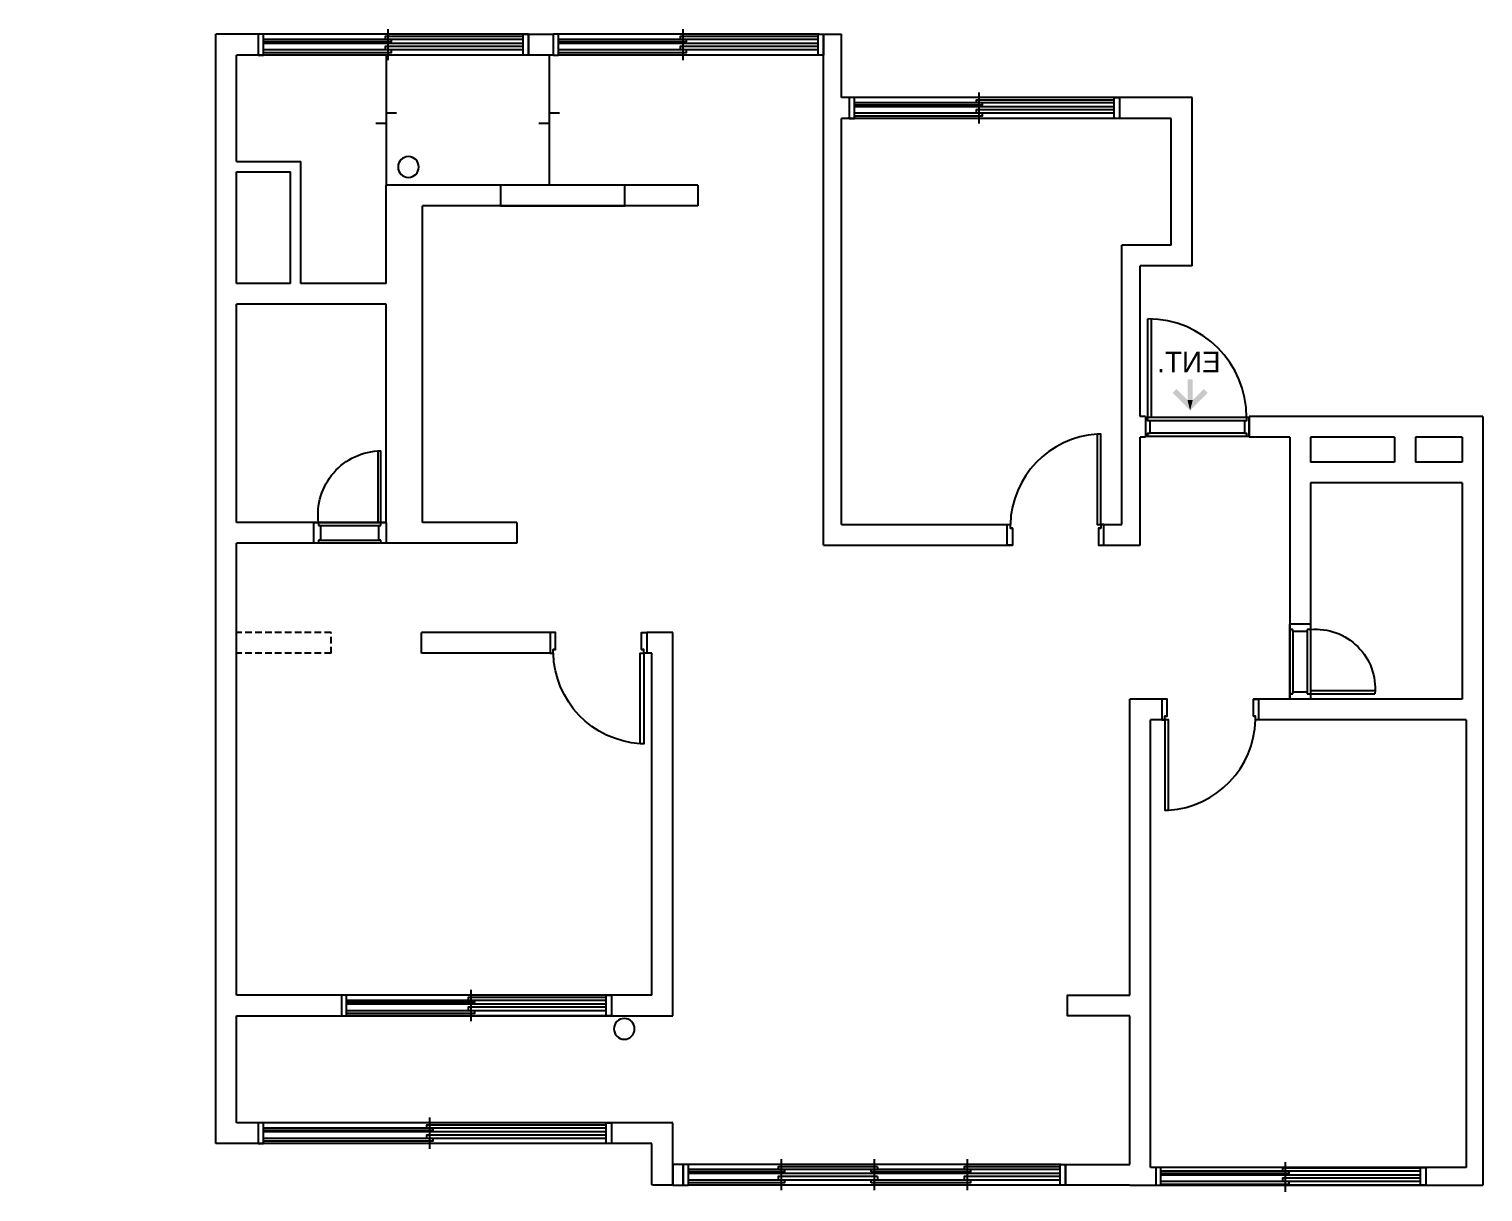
# Model space of a CAD drawing. Header units: millimetres. Extents: x 144680 to 246943, y -177515 to -149396.
# Drawn here: x 144680 to 158677, y -174511 to -163315 of the extents above; entities that cross this region are included whole.
import ezdxf

# ---------------------------------------------------------------- set-up
doc = ezdxf.new("R2010")
doc.units = ezdxf.units.MM
doc.header["$LTSCALE"] = 50
doc.linetypes.add('HIDDEN', pattern=[9.525, 6.35, -3.175])
for name, color, linetype in [('06-FUR', 6, 'Continuous'), ('_LIBR', 4, 'Continuous'), ('fur', 6, 'Continuous'), ('tex', 7, 'Continuous'), ('WALL', 2, 'Continuous'), ('win', 4, 'Continuous'), ('설비', 140, 'Continuous')]:
    doc.layers.add(name, color=color, linetype=linetype)
doc.styles.get("Standard").update_dxf_attribs({"font": 'txt.shx', "bigfont": 'whgtxt.shx'})

# ---------------------------------------------------------------- blocks, each defined once
blk = doc.blocks.new('sdfsdf')
at = {"layer": '_LIBR', "linetype": 'Continuous'}
blk.add_lwpolyline([(-44258, -83632), (-43388, -83632), (-43388, -83597), (-44258, -83597)], close=True, dxfattribs=at)
for points in [[(-43352, -83618), (-43352, -83597), (-43352, -83618), (-43188, -83618), (-43188, -83568), (-43388, -83568), (-43388, -83597), (-43352, -83597)], [(-43352, -84448), (-43352, -84468), (-43352, -84448), (-43188, -84448), (-43188, -84498), (-43388, -84498), (-43388, -84468), (-43352, -84468)]]:
    blk.add_lwpolyline(points, dxfattribs=at)
blk.add_arc((-43366, -83574), 894, 183.7115, 268.5892, dxfattribs=at)
blk = doc.blocks.new('AUDIT_I_020313153326-105')
at = {"color": 0, "linetype": 'Continuous'}
for p, q in [((955, 59), (45, 59)), ((975, 90), (55, 90)), ((25, -90), (975, -90)), ((955, -61), (45, -61))]:
    blk.add_line(p, q, dxfattribs=at)
blk.add_lwpolyline([(55, 1040), (55, 90), (25, 90), (25, 1040)], dxfattribs=at)
for points in [[(45, 59), (25, 59), (25, 90), (0, 90), (0, -90), (25, -90), (25, -61), (45, -61)], [(1000, 90), (975, 90), (975, 59), (955, 59), (955, -61), (975, -61), (975, -90), (1000, -90)]]:
    blk.add_lwpolyline(points, close=True, dxfattribs=at)
blk.add_arc((25, 90), 950, 0, 90, dxfattribs=at)
blk = doc.blocks.new('2600')
at = {"layer": 'win'}
for p, q in [((7239, -153521), (9759, -153521)), ((8549, -153771), (8549, -153471)), ((7249, -153609), (9749, -153609)), ((7249, -153609), (9749, -153609)), ((7249, -153721), (9749, -153721))]:
    blk.add_line(p, q, dxfattribs=at)
for points in [[(7199, -153721), (7249, -153721), (7249, -153521), (7199, -153521)], [(9799, -153721), (9749, -153721), (9749, -153521), (9799, -153521)]]:
    blk.add_lwpolyline(points, close=True, dxfattribs=at)
for points in [[(7249, -153544), (8579, -153544), (8579, -153569), (7249, -153569)], [(7249, -153639), (8579, -153639), (8579, -153669), (7249, -153669)], [(9749, -153569), (8519, -153569), (8519, -153594), (9749, -153594)], [(9749, -153669), (8519, -153669), (8519, -153699), (9749, -153699)]]:
    blk.add_lwpolyline(points, dxfattribs=at)
blk = doc.blocks.new('vudauseeh')
for p, q in [((143450, -164350), (143450, -165603)), ((145020, -164350), (145020, -165603))]:
    blk.add_line(p, q)
for points in [[(143350, -164910), (143450, -164910), (143450, -165010), (143550, -165010)], [(144920, -164910), (145020, -164910), (145020, -165010), (145120, -165010)]]:
    blk.add_lwpolyline(points)
for points in [[(137254, -167672), (137304, -167672), (137254, -167471), (137304, -167471)], [(137110, -167602), (137279, -167771), (137148, -167565), (137254, -167672)], [(137279, -167771), (137279, -167771), (137254, -167672), (137304, -167672)], [(137447, -167602), (137279, -167771), (137410, -167565), (137304, -167672)]]:
    blk.add_solid(points)
at = {"layer": '_LIBR', "linetype": 'Continuous'}
for p, q in [((145070, -168850), (145070, -168160)), ((145100, -168161), (145100, -168850)), ((145020, -168850), (145020, -169050)), ((145070, -168850), (145020, -168850)), ((145070, -168881), (145070, -168850)), ((145100, -168850), (145070, -168850)), ((145090, -168881), (145070, -168881)), ((145650, -168881), (145090, -168881)), ((145090, -169021), (145090, -168881)), ((145670, -168850), (145100, -168850)), ((145670, -168881), (145650, -168881)), ((145650, -168881), (145650, -169021)), ((145720, -168850), (145670, -168850)), ((145670, -168850), (145670, -168881)), ((145720, -168850), (145720, -169050)), ((145020, -169050), (145070, -169050)), ((145070, -169050), (145070, -169021)), ((145070, -169021), (145090, -169021)), ((145070, -169050), (145670, -169050)), ((145650, -169021), (145090, -169021)), ((145650, -169021), (145670, -169021)), ((145670, -169021), (145670, -169050)), ((145670, -169050), (145720, -169050)), ((136120, -169830), (136120, -169880)), ((136120, -169830), (136320, -169830)), ((136120, -169880), (136120, -170470)), ((136120, -169880), (136151, -169880)), ((136151, -169880), (136151, -169900)), ((136151, -169900), (136151, -170480)), ((136151, -169900), (136291, -169900)), ((136291, -169900), (136291, -169880)), ((136291, -169880), (136320, -169880)), ((136291, -169900), (136291, -170480)), ((136320, -169880), (136320, -169830)), ((136320, -170500), (136320, -169880)), ((135501, -170470), (136120, -170470)), ((136120, -170470), (136120, -170500)), ((136151, -170480), (136151, -170500)), ((136291, -170480), (136151, -170480)), ((136291, -170500), (136291, -170480)), ((136120, -170500), (135500, -170500)), ((136151, -170500), (136120, -170500)), ((136120, -170500), (136120, -170550)), ((136120, -170550), (136320, -170550)), ((136320, -170500), (136291, -170500)), ((136320, -170550), (136320, -170500))]:
    blk.add_line(p, q, dxfattribs=at)
for centre, radius, start, end in [((145061, -168774), 614, 352.839, 89.1791), ((136070, -170450), 572, 85.0136, 184.9864)]:
    blk.add_arc(centre, radius, start, end, dxfattribs=at)
at = {"layer": 'WALL', "color": 2}
for p, q in [((140635, -164760), (140635, -164150)), ((140810, -164150), (140635, -164150)), ((140810, -169070), (140810, -164150)), ((143650, -164150), (146660, -164150)), ((146660, -174830), (146660, -164150)), ((143450, -164350), (146460, -164350)), ((146460, -165375), (146460, -164350)), ((137260, -166380), (137260, -164760)), ((137260, -164760), (140635, -164760)), ((137460, -166180), (137460, -164960)), ((137460, -164960), (140635, -164960)), ((140635, -166180), (140635, -164960)), ((146460, -165375), (145840, -165375)), ((145840, -166550), (145840, -165375)), ((146460, -165475), (145940, -165475)), ((145940, -165775), (145940, -165475)), ((146460, -165775), (146460, -165475)), ((142020, -165603), (145020, -165603)), ((142020, -165603), (142020, -165803)), ((145020, -166550), (145020, -165603)), ((142020, -165803), (144670, -165803)), ((144670, -168850), (144670, -165803)), ((145940, -166550), (145940, -165775)), ((146460, -166550), (146460, -165775)), ((145840, -166550), (145840, -165988)), ((137460, -166180), (137935, -166180)), ((137935, -168870), (137935, -166180)), ((140635, -168870), (140635, -166180)), ((137260, -166380), (137760, -166380)), ((137760, -167830), (137760, -166380)), ((145020, -166550), (145440, -166550)), ((145020, -166550), (145840, -166550)), ((145940, -166550), (146460, -166550)), ((145020, -166750), (146460, -166750)), ((145020, -168850), (145020, -166750)), ((146460, -168850), (146460, -166750)), ((134460, -167830), (134460, -175230)), ((134460, -167830), (136710, -167830)), ((136710, -167830), (136710, -168030)), ((137710, -167830), (137760, -167830)), ((137710, -167830), (137710, -168030)), ((134660, -168030), (134660, -168270)), ((134660, -168030), (135110, -168030)), ((135110, -168030), (135110, -168270)), ((135310, -168030), (135310, -168270)), ((135310, -168030), (136120, -168030)), ((136120, -168030), (136120, -168270)), ((136320, -168030), (136320, -170550)), ((136320, -168030), (136710, -168030)), ((137710, -168030), (137760, -168030)), ((137760, -169070), (137760, -168030)), ((134660, -168270), (135110, -168270)), ((135310, -168270), (136120, -168270)), ((134660, -168470), (134660, -170550)), ((134660, -168470), (136120, -168470)), ((136120, -168470), (136120, -170550)), ((138175, -168870), (137935, -168870)), ((140635, -168870), (139010, -168870)), ((143760, -168850), (144670, -168850)), ((143760, -168850), (143760, -169050)), ((145020, -168850), (146460, -168850)), ((138160, -169070), (137760, -169070)), ((140810, -169070), (138990, -169070)), ((143760, -169050), (146460, -169050)), ((146460, -173400), (146460, -169050)), ((142260, -169910), (142510, -169910)), ((142260, -173600), (142260, -169910)), ((143440, -169910), (144680, -169910)), ((144680, -170110), (144680, -169910)), ((142460, -170110), (142510, -170110)), ((142460, -173400), (142460, -170110)), ((143440, -170110), (144680, -170110)), ((134660, -170550), (136120, -170550)), ((136320, -170550), (136670, -170550)), ((137500, -170550), (137860, -170550)), ((137860, -173400), (137860, -170550)), ((134620, -170750), (134620, -173600)), ((134620, -170750), (136650, -170750)), ((137485, -170750), (137660, -170750)), ((137660, -173600), (137660, -170750)), ((142460, -173400), (146460, -173400)), ((134620, -173600), (134620, -175060)), ((137660, -175060), (137660, -173600)), ((137860, -175030), (137860, -173600)), ((146460, -173600), (142260, -173600)), ((146460, -174630), (146460, -173600)), ((142260, -174630), (146460, -174630)), ((142260, -175230), (142260, -174630)), ((142460, -174830), (146660, -174830)), ((142460, -175225), (142460, -174830)), ((134620, -175060), (137660, -175060)), ((137860, -175230), (134460, -175230)), ((142260, -175230), (142455, -175230))]:
    blk.add_line(p, q, dxfattribs=at)
at = {"layer": 'WALL', "color": 8, "linetype": 'HIDDEN', "ltscale": 0.2}
for p, q in [((145550, -169910), (146460, -169910)), ((145550, -170110), (145550, -169910)), ((145550, -170110), (146460, -170110))]:
    blk.add_line(p, q, dxfattribs=at)
at = {"layer": 'WALL', "color": 2}
blk.add_lwpolyline([(143650, -164150), (143410, -164150), (143410, -164350), (143650, -164350)], close=True, dxfattribs=at)
for points in [[(137860, -173600), (138460, -173600), (138460, -173400), (137860, -173400)], [(137860, -175230), (138480, -175230), (138480, -175030), (137860, -175030)]]:
    blk.add_lwpolyline(points, dxfattribs=at)
blk.add_arc((142455, -175225), 5, 270, 0, dxfattribs=at)
at = {"layer": 'win'}
for p, q in [((142890, -174630), (146210, -174630)), ((144600, -174880), (144600, -174580)), ((142900, -174718), (146200, -174718)), ((142900, -174718), (146200, -174718)), ((142900, -174830), (146200, -174830)), ((135050, -175060), (137570, -175060)), ((136360, -175295), (136360, -175010)), ((138520, -175030), (142110, -175030)), ((139425, -174980), (139425, -175280)), ((140289, -175053), (140289, -175078)), ((140320, -174980), (140320, -175280)), ((140350, -175103), (140350, -175078)), ((141215, -174980), (141215, -175280)), ((135060, -175133), (137560, -175133)), ((135060, -175133), (137560, -175133)), ((135060, -175230), (137560, -175230)), ((138520, -175230), (142110, -175230)), ((138530, -175118), (140350, -175118)), ((138530, -175118), (142110, -175118)), ((138530, -175230), (142110, -175230)), ((140289, -175148), (140289, -175178)), ((140350, -175208), (140350, -175178))]:
    blk.add_line(p, q, dxfattribs=at)
for points in [[(142720, -165603), (143920, -165603), (143920, -165803), (142720, -165803)], [(142850, -174830), (142900, -174830), (142900, -174630), (142850, -174630)], [(146250, -174830), (146200, -174830), (146200, -174630), (146250, -174630)], [(135010, -175230), (135060, -175230), (135060, -175060), (135010, -175060)], [(137610, -175230), (137560, -175230), (137560, -175060), (137610, -175060)], [(138480, -175230), (138530, -175230), (138530, -175030), (138480, -175030)], [(142160, -175230), (142110, -175230), (142110, -175030), (142160, -175030)]]:
    blk.add_lwpolyline(points, close=True, dxfattribs=at)
for points in [[(142900, -174653), (144630, -174653), (144630, -174678), (142900, -174678)], [(146200, -174678), (144570, -174678), (144570, -174703), (146200, -174703)], [(142900, -174748), (144630, -174748), (144630, -174778), (142900, -174778)], [(146200, -174778), (144570, -174778), (144570, -174808), (146200, -174808)], [(135060, -175068), (136390, -175068), (136390, -175093), (135060, -175093)], [(137560, -175093), (136330, -175093), (136330, -175118), (137560, -175118)], [(138530, -175053), (139455, -175053), (139455, -175078), (138530, -175078)], [(140350, -175078), (139395, -175078), (139395, -175103), (140350, -175103)], [(140289, -175053), (141245, -175053), (141245, -175078), (140289, -175078)], [(142110, -175078), (141185, -175078), (141185, -175103), (142110, -175103)], [(135060, -175163), (136390, -175163), (136390, -175193), (135060, -175193)], [(137560, -175193), (136330, -175193), (136330, -175223), (137560, -175223)], [(138530, -175148), (139455, -175148), (139455, -175178), (138530, -175178)], [(140350, -175178), (139395, -175178), (139395, -175208), (140350, -175208)], [(140289, -175148), (141245, -175148), (141245, -175178), (140289, -175178)], [(142110, -175178), (141185, -175178), (141185, -175208), (142110, -175208)]]:
    blk.add_lwpolyline(points, dxfattribs=at)
at = {"layer": 'win', "ltscale": 10}
blk.add_lwpolyline([(142160, -175030), (142260, -175030), (142260, -175230), (142160, -175230)], close=True, dxfattribs=at)
at = {"layer": '설비', "ltscale": 10}
for centre in [(144805, -165428), (142727, -173726)]:
    blk.add_circle(centre, 100, dxfattribs=at)
at = {"layer": 'fur'}
for p in [(133611, -10629), (136451, -10629), (130761, -11239), (135651, -19879)]:
    blk.add_blockref('2600', p, dxfattribs=at)
at = {"layer": 'win', "xscale": -1}
blk.add_blockref('AUDIT_I_020313153326-105', (137710, -167930), dxfattribs=at)
for p, rotation in [((54542, -212258), 90), ((221118, -127362), 270)]:
    blk.add_blockref('sdfsdf', p, dxfattribs=dict(at, rotation=rotation))
at = {"layer": 'win', "rotation": 90}
blk.add_blockref('sdfsdf', (58942, -126722), dxfattribs=at)
at = {"layer": 'tex', "ltscale": 10, "insert": (137291, -167205), "char_height": 200, "width": 5142.08, "attachment_point": 2}
blk.add_mtext('{\\fExpo M|b0|i0|c129|p18;ENT.}', dxfattribs=at)

msp = doc.modelspace()

# ---------------------------------------------------------------- hatches: boundary and pattern name
at = {"layer": '06-FUR'}
h = msp.add_hatch(dxfattribs=at)
h.set_pattern_fill('ANSI31', color=256)
edge = h.paths.add_edge_path()
edge.add_line((144680, -169910), (144680, -169050))

# ---------------------------------------------------------------- block references
at = {"xscale": -1}
msp.add_blockref('vudauseeh', (293137.1, 784.8), dxfattribs=at)

doc.saveas('drawing.dxf')
